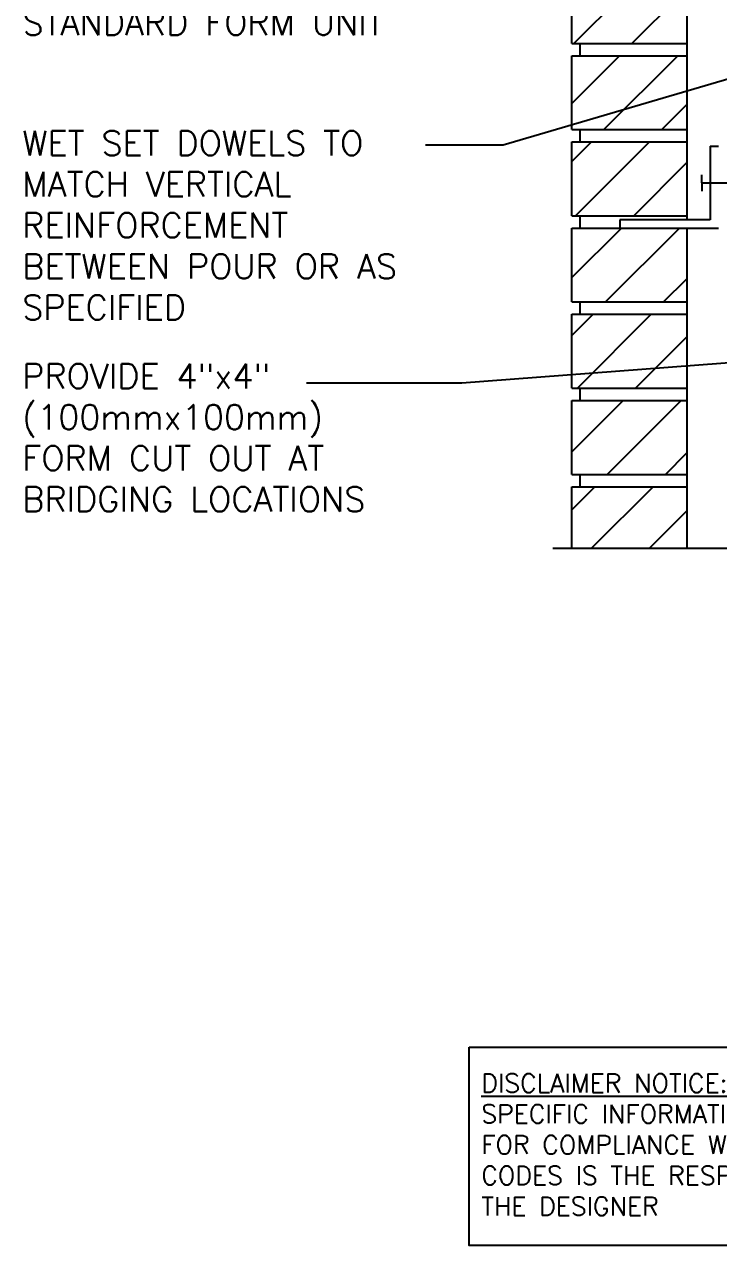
# Model space of a CAD drawing. Header units: inches. Extents: x 179 to 295, y 227 to 304.
# Drawn here: x 236.56 to 257.7, y 226.82 to 264.01 of the extents above; entities that cross this region are included whole.
import ezdxf

# ---------------------------------------------------------------- set-up
doc = ezdxf.new("R2010")
doc.units = ezdxf.units.IN
doc.header["$LTSCALE"] = 0.5
doc.header["$MEASUREMENT"] = 0
for name, color, linetype in [('HATCH', 12, 'Continuous'), ('line25', 2, 'Continuous'), ('LINE9', 9, 'Continuous'), ('TEXT', 4, 'Continuous')]:
    doc.layers.add(name, color=color, linetype=linetype)
doc.styles.add('DIM', font='romans.shx', dxfattribs={"width": 0.7})
doc.styles.add('ROMANS', font='romans.shx', dxfattribs={"height": 1.125})
doc.styles.get("Standard").update_dxf_attribs({"font": 'romans.shx', "height": 1.125})
doc.dimstyles.new('ext_12', dxfattribs={"dimscale": 12, "dimtxt": 0.09375, "dimasz": 0.09375, "dimexe": 0.09375, "dimexo": 0.0625, "dimgap": 0.0625, "dimtad": 1, "dimdec": 1, "dimzin": 3, "dimdsep": 46, "dimlunit": 4, "dimtxsty": 'DIM', "dimcen": 0.09, "dimdle": 0.09375, "dimclrt": 4, "dimadec": 0, "dimazin": 0, "dimtfac": 1, "dimtdec": 1, "dimtmove": 2, "dimatfit": 3, "dimfxl": 1, "dimfrac": 2, "dimtolj": 1, "dimtzin": 0, "dimarcsym": 0})

msp = doc.modelspace()

# ---------------------------------------------------------------- hatches: boundary and pattern name
at = {"layer": 'HATCH'}
h = msp.add_hatch(dxfattribs=at)
h.set_pattern_fill('ANSI31', color=256, scale=10, style=0)
h.set_pattern_definition([(45, (254.4423, 289.33), (-0.883883, 0.883883), [])])
h.paths.add_polyline_path([(256.73, 289.804), (253.23, 289.804), (253.23, 289.115), (256.73, 289.115)])
h.paths.add_polyline_path([(256.73, 292.429), (253.23, 292.429), (253.23, 290.179), (256.73, 290.179)])
h.paths.add_polyline_path([(256.73, 295.054), (253.23, 295.054), (253.23, 292.804), (256.73, 292.804)])
h.paths.add_polyline_path([(256.73, 297.679), (253.23, 297.679), (253.23, 295.429), (256.73, 295.429)])
h.paths.add_polyline_path([(256.73, 300.304), (253.23, 300.304), (253.23, 298.054), (256.73, 298.054)])
h.paths.add_polyline_path([(256.73, 286.615), (253.23, 286.615), (253.23, 284.431), (256.731, 284.431)])
h.paths.add_polyline_path([(256.731, 284.056), (253.23, 284.056), (253.23, 281.806), (256.731, 281.806)])
h.paths.add_polyline_path([(256.732, 281.431), (253.23, 281.431), (253.23, 279.181), (256.732, 279.181)])
h.paths.add_polyline_path([(256.733, 265.681), (253.23, 265.681), (253.23, 263.431), (256.733, 263.431)])
h.paths.add_polyline_path([(256.733, 268.306), (253.23, 268.306), (253.23, 266.056), (256.733, 266.056)])
h.paths.add_polyline_path([(256.734, 270.931), (253.23, 270.931), (253.23, 268.681), (256.733, 268.681)])
h.paths.add_polyline_path([(256.734, 273.556), (253.23, 273.556), (253.23, 271.306), (256.734, 271.306)])
h.paths.add_polyline_path([(256.733, 276.181), (253.23, 276.181), (253.23, 273.931), (256.734, 273.931)])
h.paths.add_polyline_path([(256.733, 278.806), (253.23, 278.806), (253.23, 276.556), (256.733, 276.556)])
h.paths.add_polyline_path([(256.731, 252.556), (253.23, 252.556), (253.23, 250.306), (256.73, 250.306)])
h.paths.add_polyline_path([(256.73, 249.931), (253.23, 249.931), (253.23, 248.058), (256.73, 248.058)])
h.paths.add_polyline_path([(256.731, 255.181), (253.23, 255.181), (253.23, 252.931), (256.731, 252.931)])
h.paths.add_polyline_path([(256.731, 257.806), (254.692, 257.806), (253.23, 257.806), (253.23, 255.556), (256.731, 255.556)])
h.paths.add_polyline_path([(256.732, 260.431), (253.23, 260.431), (253.23, 258.181), (256.732, 258.181)])
h.paths.add_polyline_path([(256.732, 263.056), (253.23, 263.056), (253.23, 260.806), (256.732, 260.806)])

# ---------------------------------------------------------------- linework, layer by layer
at = {"layer": 'line25'}
for p, q in [((256.734, 273.561), (256.732, 258.056)), ((253.23, 263.431), (253.23, 265.681)), ((253.23, 263.431), (256.733, 263.431)), ((253.48, 263.056), (253.48, 263.431)), ((253.48, 263.056), (253.48, 263.431)), ((253.23, 260.806), (253.23, 263.056)), ((253.23, 263.056), (256.732, 263.056)), ((253.23, 260.806), (256.732, 260.806)), ((253.48, 260.431), (253.48, 260.806)), ((253.48, 260.431), (253.48, 260.806)), ((253.23, 258.181), (253.23, 260.431)), ((253.23, 260.431), (256.732, 260.431)), ((253.23, 258.181), (256.732, 258.181)), ((253.48, 257.806), (253.48, 258.181)), ((253.48, 257.806), (253.48, 258.181)), ((253.23, 255.556), (253.23, 257.806)), ((253.23, 257.806), (256.73, 257.806)), ((256.731, 257.806), (256.73, 248.058)), ((253.23, 255.556), (256.731, 255.556)), ((253.48, 255.181), (253.48, 255.556)), ((253.48, 255.181), (253.48, 255.556)), ((253.23, 252.931), (253.23, 255.181)), ((253.23, 255.181), (256.731, 255.181)), ((253.23, 252.931), (256.731, 252.931)), ((253.48, 252.556), (253.48, 252.931)), ((253.48, 252.556), (253.48, 252.931)), ((253.23, 250.306), (253.23, 252.556)), ((253.23, 252.556), (256.731, 252.556)), ((253.23, 250.306), (256.73, 250.306)), ((253.48, 249.931), (253.48, 250.306)), ((253.48, 249.931), (253.48, 250.306)), ((253.23, 248.058), (253.23, 249.931)), ((253.23, 249.931), (256.73, 249.931))]:
    msp.add_line(p, q, dxfattribs=at)
at = {"layer": 'LINE9'}
for p, q in [((257.442, 260.306), (257.442, 258.056)), ((257.442, 260.306), (257.692, 260.306)), ((257.192, 259.181), (257.192, 259.431)), ((257.192, 259.181), (259.038, 259.181)), ((257.192, 259.181), (257.192, 258.931)), ((257.442, 258.056), (254.692, 258.056)), ((254.692, 258.056), (254.692, 257.806)), ((254.692, 257.806), (257.692, 257.806)), ((252.652, 248.058), (263.341, 248.058))]:
    msp.add_line(p, q, dxfattribs=at)
at = {"layer": 'TEXT'}
msp.add_lwpolyline([(250.107, 232.855), (263.09, 232.855), (263.09, 226.817), (250.107, 226.817)], close=True, dxfattribs=at)

# ---------------------------------------------------------------- texts
at = {"layer": 'TEXT', "char_height": 0.75, "attachment_point": 1, "style": 'ROMANS'}
for s, insert, width in [('NUDURA 12" (305mm) STANDARD FORM UNIT', (236.505, 265.685), 13.12656), ('\\A1;{\\C4;WET SET DOWELS TO MATCH VERTICAL REINFORCEMENT BETWEEN POUR OR AS SPECIFIED}', (236.498, 260.768), 12.44051), ('\\A1;{\\C4;PROVIDE 4"x4" (100mmx100mm) FORM CUT OUT AT BRIDGING LOCATIONS}', (236.498, 253.675), 12.44051)]:
    msp.add_mtext(s, dxfattribs=dict(at, insert=insert, width=width))
at = {"layer": 'TEXT', "insert": (250.473, 229.889), "char_height": 0.5625, "width": 14.00235, "attachment_point": 4}
msp.add_mtext('{\\LDISCLAIMER NOTICE:}\\PSPECIFIC INFORMATION REQUIRED FOR COMPLIANCE WITH LOCAL CODES IS THE RESPONSIBILITY OF THE DESIGNER', dxfattribs=at)

# ---------------------------------------------------------------- leaders
at = {"layer": 'TEXT'}
for points in [[(263.517, 263.976), (251.135, 260.337), (248.774, 260.337)], [(273.848, 254.915), (249.883, 253.083), (245.153, 253.083)]]:
    msp.add_leader(points, dimstyle='ext_12', override={"dimgap": 0.0625, "dimtad": 0}, dxfattribs=at)

doc.saveas('drawing.dxf')
